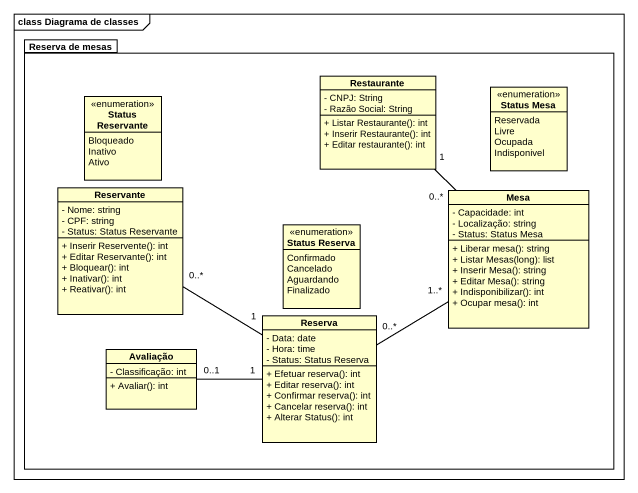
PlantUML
@startuml
mainframe class Diagrama de classes
hide circle
hide empty members
skinparam classAttributeIconSize 0
package "Reserva de mesas" as Reserva_de_mesas {
  class Restaurante {
    - CNPJ: String
    - Razão Social: String
    + Listar Restaurante(): int
    + Inserir Restaurante(): int
    + Editar restaurante(): int
  }
  enum "Status Mesa" as Status_Mesa {
    Reservada
    Livre
    Ocupada
    Indisponivel
  }
  enum "Status Reservante" as Status_Reservante {
    Bloqueado
    Inativo
    Ativo
  }
  class Reservante {
    - Nome: string
    - CPF: string
    - Status: Status Reservante
    + Inserir Reservente(): int
    + Editar Reservante(): int
    + Bloquear(): int
    + Inativar(): int
    + Reativar(): int
  }
  class Mesa {
    - Capacidade: int
    - Localização: string
    - Status: Status Mesa
    + Liberar mesa(): string
    + Listar Mesas(long): list
    + Inserir Mesa(): string
    + Editar Mesa(): string
    + Indisponibilizar(): int
    + Ocupar mesa(): int
  }
  enum "Status Reserva" as Status_Reserva {
    Confirmado
    Cancelado
    Aguardando
    Finalizado
  }
  class Reserva {
    - Data: date
    - Hora: time
    - Status: Status Reserva
    + Efetuar reserva(): int
    + Editar reserva(): int
    + Confirmar reserva(): int
    + Cancelar reserva(): int
    + Alterar Status(): int
  }
  class Avaliação {
    - Classificação: int
    + Avaliar(): int
  }
}
Restaurante "1" -- "0..*" Mesa
Reservante "0..*" -- "1" Reserva
Mesa "1..*" -- "0..*" Reserva
Avaliação "0..1" -right- "1" Reserva
@enduml
